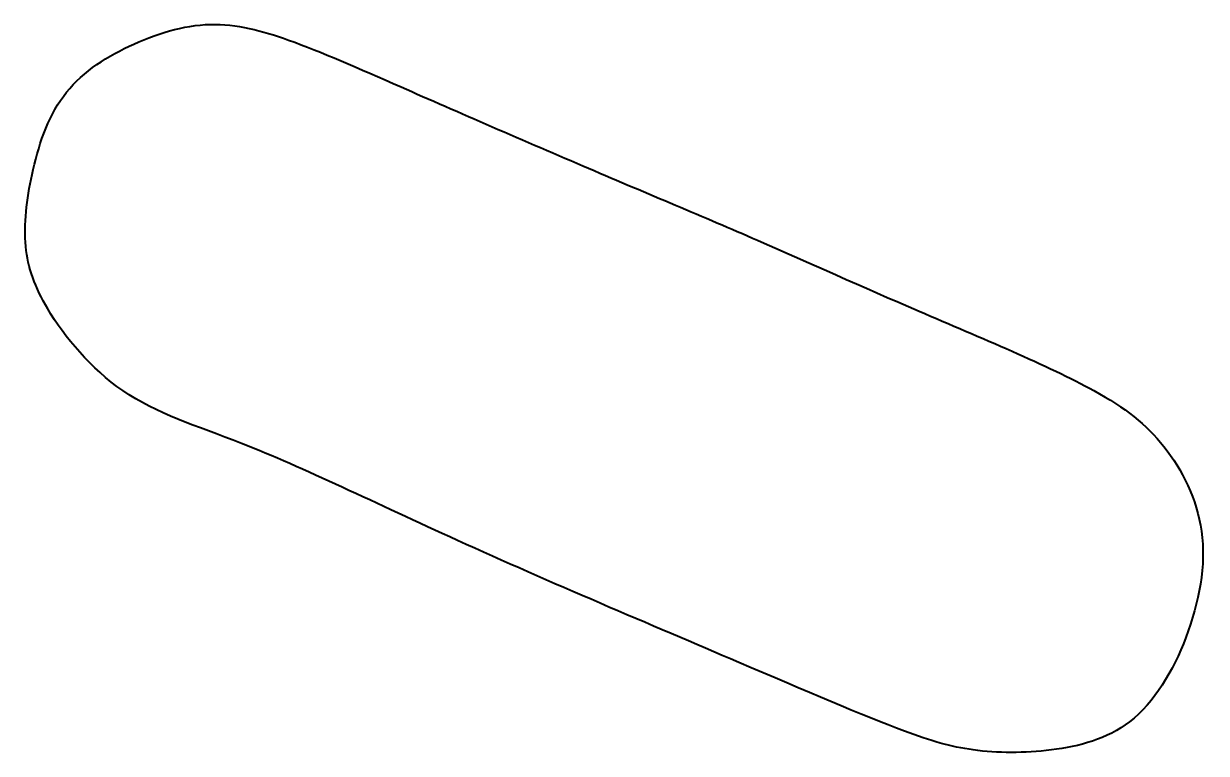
# Model space of a CAD drawing. Header units: millimetres. Extents: x -71 to 69, y -43 to 44.
import ezdxf

# ---------------------------------------------------------------- set-up
doc = ezdxf.new("R2010")
doc.units = ezdxf.units.MM
doc.layers.add('ModelSketch_Visible', color=7, linetype='Continuous', lineweight=40)

msp = doc.modelspace()

# ---------------------------------------------------------------- linework, layer by layer
at = {"layer": 'ModelSketch_Visible'}
msp.add_open_spline([(55.97, 0), (50.52, 3.01), (34.61, 9.54), (16.03, 17.97), (-3.95, 26.3), (-26.05, 35.91), (-39.35, 41.83), (-49.08, 44.48), (-59.04, 41.39), (-67.53, 35.72), (-70.62, 25.81), (-71.69, 17.02), (-68.97, 9.29), (-59.82, -1.53), (-44.56, -6), (-19.46, -18.32), (12.68, -31.83), (32.82, -40.55), (41.38, -43.12), (51.04, -43.17), (61.19, -40.51), (67.66, -29.52), (70.16, -16.71), (64.72, -5.92), (59.71, -2.06), (55.97, 0)], degree=3, knots=[0, 0, 0, 0, 0.054703, 0.107196, 0.160705, 0.217184, 0.260802, 0.296068, 0.33231, 0.368197, 0.404439, 0.437998, 0.470149, 0.511732, 0.556777, 0.617523, 0.686696, 0.739604, 0.772957, 0.807879, 0.843881, 0.883668, 0.924612, 0.962577, 1, 1, 1, 1], dxfattribs=at)

doc.saveas('drawing.dxf')
